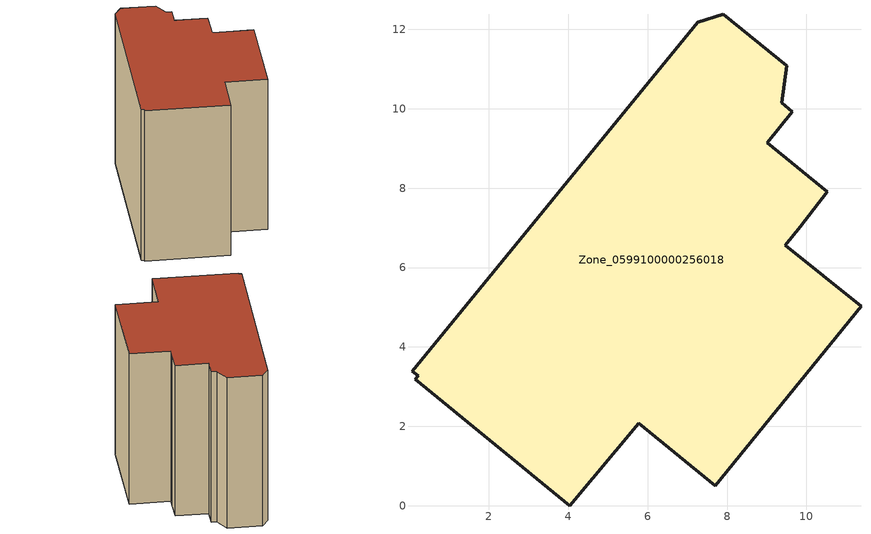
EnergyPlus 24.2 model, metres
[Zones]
Zone_0599100000256018
 floor ground (C_G): 0.21,3.27 0.07,3.39 7.26,12.18 7.9,12.38 9.5,11.08 9.38,10.15 9.64,9.93 9.01,9.15 10.53,7.91 9.85,7.03 9.47,6.56 11.37,5.02 7.71,0.5 5.77,2.08 4.04,0 0.14,3.18 z0
 wall outside (C_F): 9.38,10.15 9.5,11.08 7.9,12.38 7.26,12.18 0.07,3.39 0.21,3.27 0.14,3.18 4.04,0 5.77,2.08 7.71,0.5 11.37,5.02 9.47,6.56 9.85,7.03 10.53,7.91 9.01,9.15 9.64,9.93 9.38,10.15 z0:10.05
 roof outside (C_R): 9.85,7.03 10.53,7.91 9.01,9.15 9.64,9.93 9.38,10.15 9.5,11.08 7.9,12.38 7.26,12.18 0.07,3.39 0.21,3.27 0.14,3.18 4.04,0 5.77,2.08 7.71,0.5 11.37,5.02 9.47,6.56 z10.05
[BUILDING]
Pand.0599100000256018: North Axis=0; Terrain=City; Loads Convergence Tolerance Value=0.04; Temperature Convergence Tolerance Value=0.4; Solar Distribution=FullExterior; Maximum Number of Warmup Days=25; Minimum Number of Warmup Days=1
[Site:Location]
Rotterdam.The.Hague.AP_ZH_NLD Design_Conditions: Latitude=51.96; Longitude=4.45; Time Zone=1; Elevation=-4.5
[SITE:GROUNDTEMPERATURE:BUILDINGSURFACE]
18, 18, 18, 18, 18, 18, 18, 18, 18, 18, 18, 18
[MATERIAL] Thermal Absorptance=0.9; Solar Absorptance=0.7; Visible Absorptance=0.7
Name | Roughness | Thickness | Conductivity | Density | Specific Heat
G.TC.1946 | MediumSmooth | 0.15 | 1 | 540 | 1210
F.TC.1946 | Rough | 0.3 | 0.857143 | 1920 | 840
R.TC.1946 | MediumRough | 0.2 | 0.909091 | 1500 | 1000
[CONSTRUCTION]
C_G: G.TC.1946
C_F: F.TC.1946
C_R: R.TC.1946
[ZONE]
Zone_0599100000256018: Type=1; Multiplier=1; Ceiling Height=Autocalculate; Volume=Autocalculate; Floor Area=autocalculate; Part of Total Floor Area=Yes
[ZONEINFILTRATION:DESIGNFLOWRATE]
Infil_Zone_0599100000256018: Zone or ZoneList or Space or SpaceList=Zone_0599100000256018; Schedule=AlwaysOn; Design Flow Rate Calculation Method=Flow/Area; Flow Rate per Floor Area=0.003; Constant Term Coefficient=1; Temperature Term Coefficient=0; Velocity Term Coefficient=0; Velocity Squared Term Coefficient=0
[HVACTEMPLATE:ZONE:IDEALLOADSAIRSYSTEM]
Zone_0599100000256018: Maximum Heating Supply Air Temperature=50; Minimum Cooling Supply Air Temperature=13; Maximum Heating Supply Air Humidity Ratio=0.0156; Minimum Cooling Supply Air Humidity Ratio=0.0077; Heating Limit=NoLimit; Cooling Limit=NoLimit; Dehumidification Control Type=ConstantSensibleHeatRatio; Cooling Sensible Heat Ratio=0.7; Dehumidification Setpoint=60; Humidification Control Type=None; Humidification Setpoint=30; Outdoor Air Method=None; Outdoor Air Flow Rate per Person=0.00944; Outdoor Air Flow Rate per Zone Floor Area=0; Outdoor Air Flow Rate per Zone=0; Demand Controlled Ventilation Type=None; Outdoor Air Economizer Type=NoEconomizer; Heat Recovery Type=None; Sensible Heat Recovery Effectiveness=0.7; Latent Heat Recovery Effectiveness=0.65
[ZONECONTROL:THERMOSTAT]
ThermostatControl_Zone_0599100000256018: Zone or ZoneList=Zone_0599100000256018; Control Type Schedule=DualSetpointControlType; Control 1=Thermostat_Zone_0599100000256018; Temperature Difference Between Cutout And Setpoint=0
[THERMOSTATSETPOINT:DUALSETPOINT]
Thermostat_Zone_0599100000256018: Heating Setpoint Temperature Schedule=HeatingSetpoint_Zone_0599100000256018; Cooling Setpoint Temperature Schedule=CoolingSetpoint_Zone_0599100000256018
[SCHEDULE:COMPACT]
HeatingSetpoint_Zone_0599100000256018: Through: 12/31, For: AllDays, Until: 24:00, 21
CoolingSetpoint_Zone_0599100000256018: Through: 12/31, For: AllDays, Until: 24:00, 24
DualSetpointControlType: Through: 12/31, For: AllDays, Until: 24:00, 4
AlwaysOn: Through: 12/31, For: AllDays, Until: 24:00, 1
